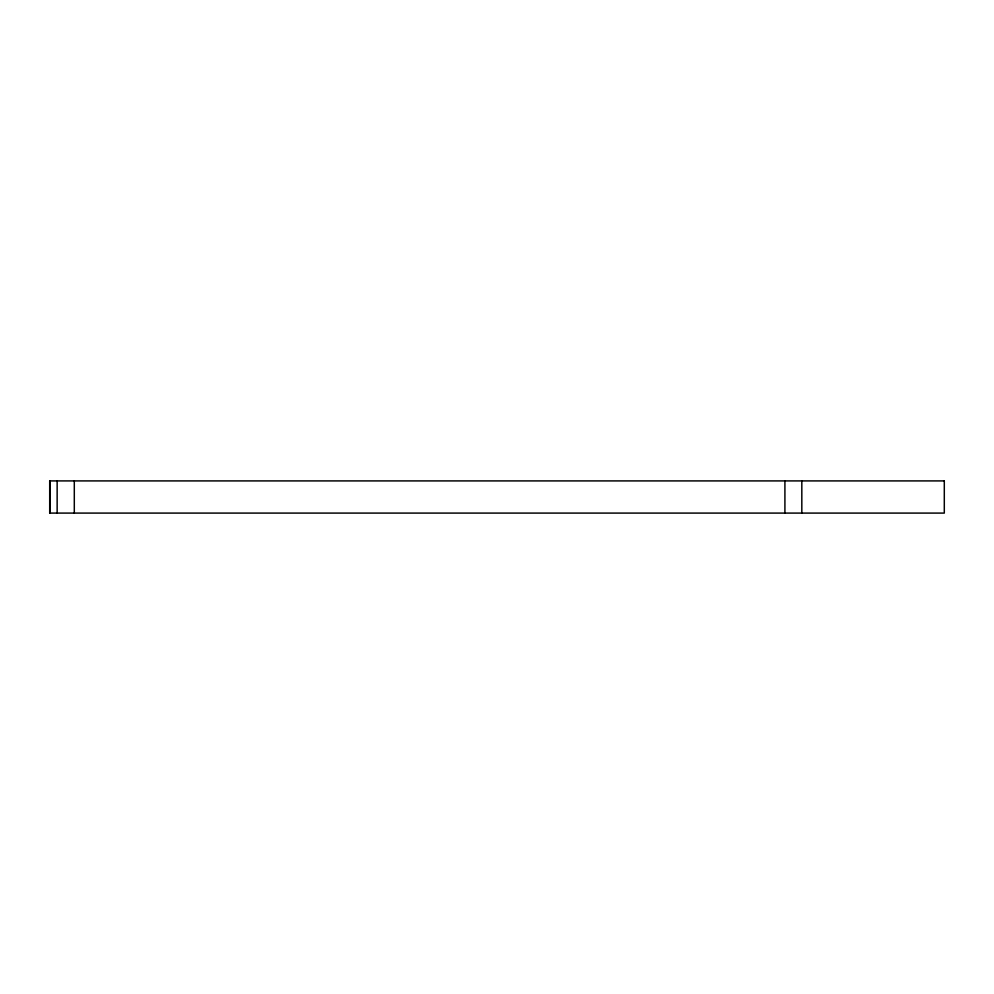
<?xml version="1.0" encoding="UTF-8"?>
<svg xmlns="http://www.w3.org/2000/svg" width="994" height="994" viewBox="0 0 994 994"><rect width="100%" height="100%" fill="white"/><g stroke="black" fill="none" stroke-linecap="round" stroke-linejoin="round"><path stroke-width="1.49" d="M801.823 480.91L801.823 513.09M784.912 480.91L784.912 513.09M74.301 480.91L74.301 513.09M57.143 480.91L57.143 513.09M49.973 480.91L49.973 513.09M944.3 480.91L49.7 480.91L49.7 513.09L944.3 513.09L944.3 480.91"/></g></svg>
